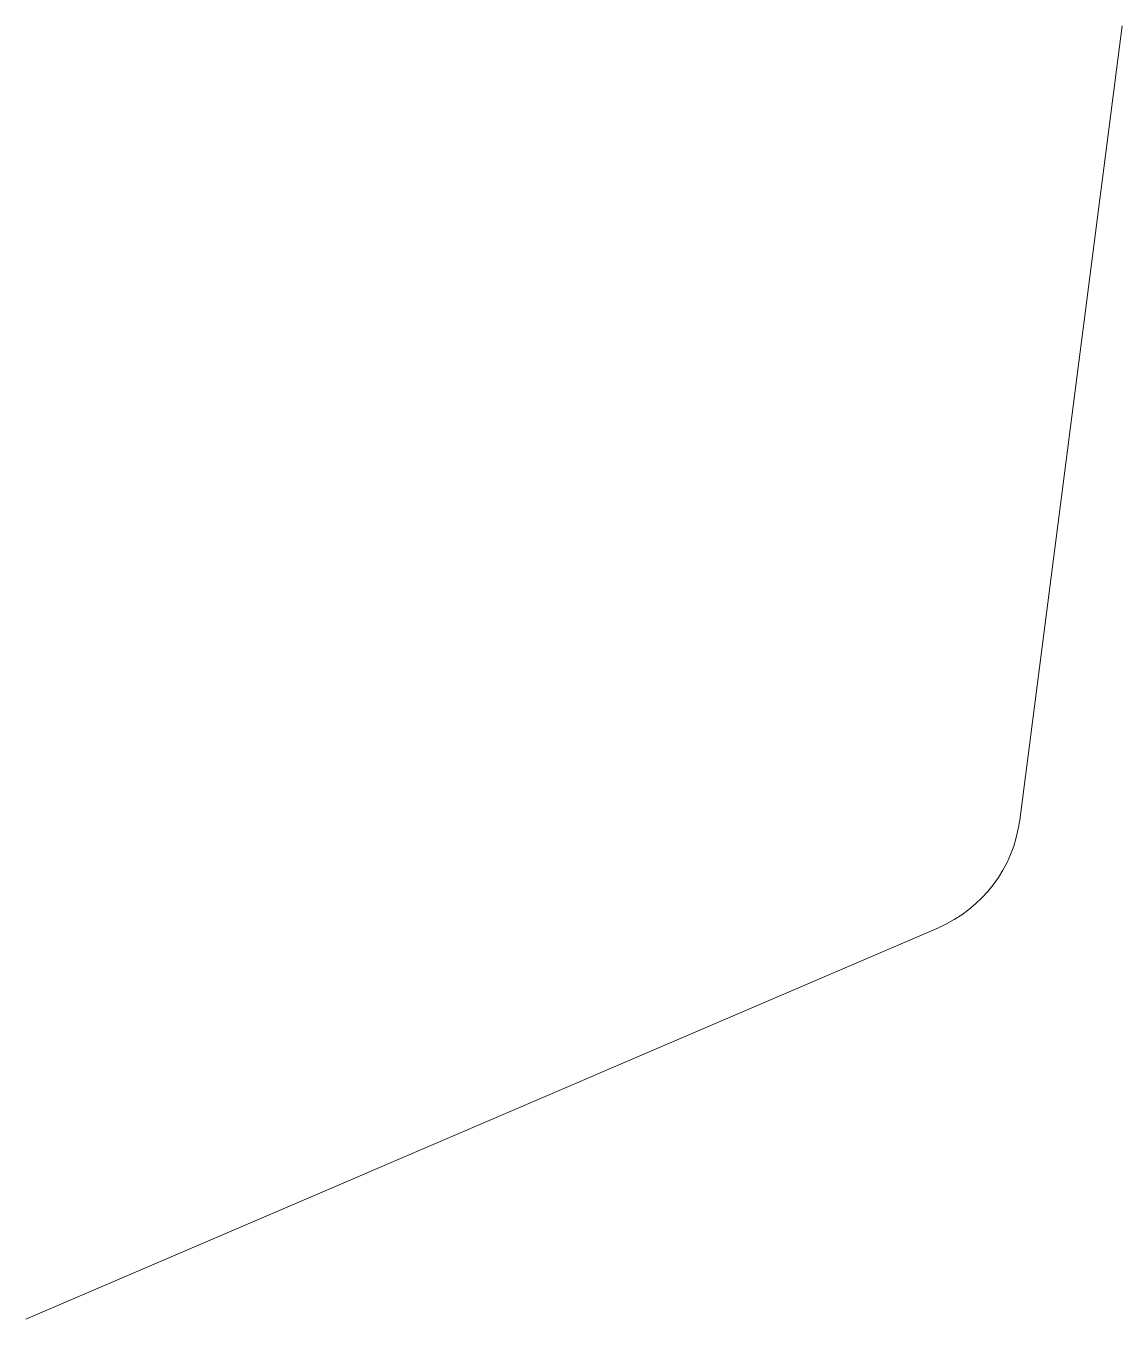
# Model space of a CAD drawing. Header units: millimetres. Extents: x -80.5 to 0, y -95 to 0.
import ezdxf

# ---------------------------------------------------------------- set-up
doc = ezdxf.new("R2010")
doc.units = ezdxf.units.MM
doc.layers.get('0').update_dxf_attribs({"linetype": 'CONTINUOUS', "lineweight": 0})

msp = doc.modelspace()

# ---------------------------------------------------------------- linework, layer by layer
for p, q in [((0, 0), (-7.52, -58.339)), ((-13.495, -66.251), (-80.5, -95))]:
    msp.add_line(p, q)
msp.add_arc((-17.438, -57.061), 10, 293.22251, 352.65472)

doc.saveas('drawing.dxf')
